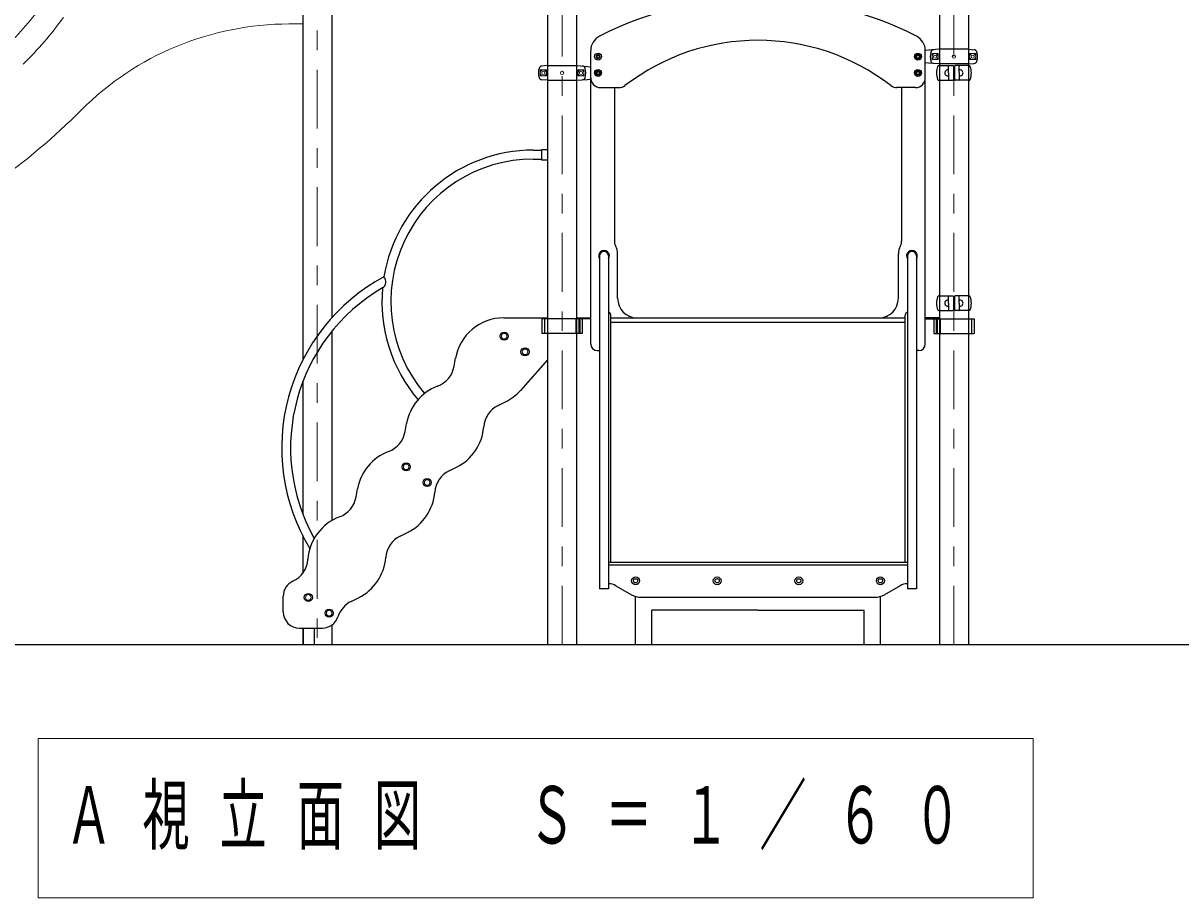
# Model space of a CAD drawing. Units: millimetres on the paper. Extents: x -385 to 0, y -594 to 267.
# Drawn here: x -300.3 to -241.2, y -149.3 to -104.6 of the extents above; entities that cross this region are included whole.
import ezdxf

# ---------------------------------------------------------------- set-up
doc = ezdxf.new("R2010")
doc.units = ezdxf.units.MM
doc.linetypes.add('USER1', pattern=[4.5, 2.5, -2])
doc.linetypes.add('USER2', pattern=[6, 3, -1, 1, -1])
doc.layers.add('LY_1', color=7, linetype='Continuous', lineweight=25)
doc.styles.add('ＭＳ ゴシック', font='')
doc.styles.get('ＭＳ ゴシック').set_extended_font_data('MS Gothic')

msp = doc.modelspace()

# ---------------------------------------------------------------- linework, layer by layer
at = {"layer": 'LY_1'}
for p, q in [((-273.548, -61.333), (-273.548, -136.333)), ((-272.065, -61.333), (-272.065, -136.333)), ((-253.548, -61.333), (-253.548, -136.333)), ((-252.065, -61.333), (-252.065, -136.333)), ((-286.048, -83), (-286.048, -121.817)), ((-284.565, -83), (-284.565, -119.661)), ((-271.348, -121), (-271.348, -106.034)), ((-271.04, -106.294), (-270.973, -106.256)), ((-271.04, -106.294), (-271.04, -106.371)), ((-271.04, -106.371), (-270.973, -106.41)), ((-270.973, -106.256), (-270.907, -106.294)), ((-270.973, -106.41), (-270.907, -106.371)), ((-270.907, -106.294), (-270.907, -106.371)), ((-254.707, -106.294), (-254.64, -106.256)), ((-254.707, -106.294), (-254.707, -106.371)), ((-254.707, -106.371), (-254.64, -106.41)), ((-254.64, -106.256), (-254.573, -106.294)), ((-254.64, -106.41), (-254.573, -106.371)), ((-254.573, -106.294), (-254.573, -106.371)), ((-254.265, -121), (-254.265, -105.986)), ((-254.098, -106.004), (-254.265, -106.016)), ((-253.573, -105.958), (-254.098, -106.004)), ((-252.04, -105.958), (-253.574, -105.958)), ((-252.04, -105.958), (-251.777, -105.981)), ((-273.573, -106.791), (-273.836, -106.814)), ((-273.573, -106.791), (-272.04, -106.791)), ((-272.04, -106.791), (-271.515, -106.837)), ((-271.515, -106.837), (-271.348, -106.849)), ((-254.098, -106.662), (-254.265, -106.65)), ((-253.573, -106.708), (-254.098, -106.662)), ((-253.575, -106.791), (-252.865, -106.791)), ((-252.04, -106.708), (-253.574, -106.708)), ((-253.078, -107.166), (-253.078, -106.808)), ((-252.832, -106.825), (-252.832, -107.508)), ((-252.782, -106.825), (-252.782, -107.508)), ((-252.038, -106.791), (-252.748, -106.791)), ((-252.536, -107.166), (-252.536, -106.808)), ((-252.04, -106.708), (-251.777, -106.685)), ((-273.573, -107.541), (-273.836, -107.518)), ((-273.573, -107.541), (-272.04, -107.541)), ((-272.04, -107.541), (-271.515, -107.495)), ((-271.515, -107.495), (-271.344, -107.483)), ((-271.04, -107.128), (-270.973, -107.089)), ((-271.04, -107.128), (-271.04, -107.205)), ((-271.04, -107.205), (-270.973, -107.243)), ((-270.973, -107.089), (-270.907, -107.128)), ((-270.973, -107.243), (-270.907, -107.205)), ((-270.907, -107.128), (-270.907, -107.205)), ((-254.707, -107.128), (-254.64, -107.089)), ((-254.707, -107.128), (-254.707, -107.205)), ((-254.707, -107.205), (-254.64, -107.243)), ((-254.64, -107.089), (-254.573, -107.128)), ((-254.64, -107.243), (-254.573, -107.205)), ((-254.573, -107.128), (-254.573, -107.205)), ((-253.573, -107.541), (-252.865, -107.541)), ((-253.078, -107.012), (-253.111, -107.01)), ((-253.078, -107.321), (-253.111, -107.322)), ((-253.078, -107.166), (-253.078, -107.525)), ((-252.038, -107.541), (-252.748, -107.541)), ((-252.536, -107.012), (-252.502, -107.01)), ((-252.536, -107.166), (-252.536, -107.525)), ((-252.536, -107.321), (-252.502, -107.322)), ((-270.848, -107.916), (-269.901, -107.916)), ((-270.14, -107.916), (-270.14, -115.752)), ((-254.765, -107.916), (-255.712, -107.916)), ((-255.473, -107.916), (-255.473, -115.752)), ((-274.278, -111.106), (-273.867, -111.106)), ((-273.867, -111.066), (-273.549, -111.066)), ((-273.867, -111.066), (-273.867, -111.6)), ((-274.278, -111.56), (-273.867, -111.56)), ((-273.867, -111.6), (-273.549, -111.6)), ((-269.973, -118.666), (-269.973, -116.397)), ((-255.64, -118.666), (-255.64, -116.397)), ((-270.893, -116.5), (-270.893, -133.49)), ((-270.44, -116.5), (-270.44, -133.49)), ((-255.173, -116.5), (-255.173, -133.49)), ((-254.72, -116.5), (-254.72, -133.49)), ((-253.575, -118.541), (-252.865, -118.541)), ((-253.078, -118.762), (-253.111, -118.76)), ((-253.078, -118.916), (-253.078, -118.558)), ((-252.832, -118.575), (-252.832, -119.258)), ((-252.782, -118.575), (-252.782, -119.258)), ((-252.038, -118.541), (-252.748, -118.541)), ((-252.536, -118.916), (-252.536, -118.558)), ((-252.536, -118.762), (-252.502, -118.76)), ((-253.573, -119.291), (-252.865, -119.291)), ((-253.078, -119.071), (-253.111, -119.072)), ((-253.078, -118.916), (-253.078, -119.275)), ((-252.038, -119.291), (-252.748, -119.291)), ((-252.536, -118.916), (-252.536, -119.275)), ((-252.536, -119.071), (-252.502, -119.072)), ((-275.789, -119.666), (-273.549, -119.666)), ((-273.837, -119.72), (-273.837, -120.47)), ((-271.348, -119.72), (-273.837, -119.72)), ((-273.698, -119.72), (-273.698, -120.47)), ((-272.111, -119.72), (-272.111, -120.47)), ((-272.064, -119.666), (-271.348, -119.666)), ((-271.955, -119.72), (-271.955, -120.47)), ((-271.906, -119.72), (-271.906, -120.47)), ((-271.776, -119.72), (-271.776, -120.47)), ((-270.323, -132.129), (-270.323, -119.531)), ((-270.323, -119.666), (-255.29, -119.666)), ((-270.323, -119.883), (-255.29, -119.883)), ((-255.29, -132.129), (-255.29, -119.531)), ((-253.549, -119.666), (-254.265, -119.666)), ((-254.265, -119.72), (-251.776, -119.72)), ((-253.837, -119.72), (-253.837, -120.47)), ((-253.707, -119.72), (-253.707, -120.47)), ((-253.658, -119.72), (-253.658, -120.47)), ((-253.502, -119.72), (-253.502, -120.47)), ((-251.915, -119.72), (-251.915, -120.47)), ((-251.776, -119.72), (-251.776, -120.47)), ((-284.565, -120.358), (-284.565, -130.009)), ((-271.776, -120.47), (-273.837, -120.47)), ((-253.837, -120.47), (-251.776, -120.47)), ((-278.322, -122.134), (-278.25, -121.724)), ((-271.015, -121.333), (-270.893, -121.333)), ((-254.598, -121.333), (-254.72, -121.333)), ((-273.549, -121.811), (-274.937, -123.37)), ((-286.048, -122.935), (-286.048, -129.658)), ((-276.071, -124.133), (-275.698, -123.949)), ((-280.822, -125.468), (-280.75, -125.057)), ((-278.571, -127.467), (-278.198, -127.282)), ((-283.322, -128.801), (-283.25, -128.391)), ((-286.048, -130.776), (-286.048, -132.696)), ((-281.071, -130.8), (-280.698, -130.616)), ((-270.44, -132.129), (-255.173, -132.129)), ((-270.44, -132.262), (-255.173, -132.262)), ((-270.44, -133.49), (-270.893, -133.49)), ((-270.062, -133.333), (-269.265, -133.793)), ((-255.551, -133.333), (-256.348, -133.793)), ((-254.72, -133.49), (-255.173, -133.49)), ((-287.044, -134.666), (-287.044, -133.862)), ((-283.571, -134.133), (-283.198, -133.949)), ((-269.057, -136.333), (-269.057, -133.883)), ((-268.782, -133.923), (-256.831, -133.923)), ((-256.557, -136.333), (-256.557, -133.883)), ((-268.223, -136.333), (-268.223, -134.586)), ((-262.807, -134.586), (-268.223, -134.586)), ((-262.807, -134.586), (-257.39, -134.586)), ((-257.39, -136.333), (-257.39, -134.586)), ((-286.211, -135.5), (-285.044, -135.5)), ((-286.048, -135.5), (-286.048, -136.333)), ((-286.015, -136.333), (-286.015, -135.5)), ((-285.448, -136.333), (-285.448, -135.5)), ((-284.565, -135.348), (-284.565, -136.333)), ((-351.55, -136.333), (-196.771, -136.333))]:
    msp.add_line(p, q, dxfattribs=at)
at = {"layer": 'LY_1', "linetype": 'USER2', "lineweight": 13}
for p, q in [((-272.807, -61.333), (-272.807, -136.333)), ((-252.807, -61.333), (-252.807, -136.333)), ((-285.307, -83), (-285.307, -136.333))]:
    msp.add_line(p, q, dxfattribs=at)
at = {"layer": 'LY_1', "lineweight": 13}
for p, q in [((-286.049, -104.666), (-286.75, -104.666)), ((-253.611, -106.179), (-253.919, -106.179)), ((-253.919, -106.487), (-253.919, -106.179)), ((-252.002, -106.179), (-251.694, -106.179)), ((-251.694, -106.487), (-251.694, -106.179)), ((-253.611, -106.487), (-253.919, -106.487)), ((-252.002, -106.487), (-251.694, -106.487)), ((-273.611, -107.012), (-273.919, -107.012)), ((-273.919, -107.32), (-273.919, -107.012)), ((-273.611, -107.32), (-273.919, -107.32)), ((-272.002, -107.012), (-271.694, -107.012)), ((-272.002, -107.32), (-271.694, -107.32)), ((-271.694, -107.32), (-271.694, -107.012)), ((-270.412, -133.24), (-270.44, -133.24)), ((-255.201, -133.24), (-255.173, -133.24)), ((-299.56, -141.131), (-299.56, -149.264)), ((-248.76, -141.131), (-299.56, -141.131)), ((-248.76, -149.264), (-248.76, -141.131)), ((-299.56, -149.264), (-248.76, -149.264))]:
    msp.add_line(p, q, dxfattribs=at)
at = {"layer": 'LY_1', "linetype": 'USER1', "lineweight": 13}
msp.add_line((-254.72, -121.333), (-254.682, -121.333), dxfattribs=at)
at = {"layer": 'LY_1'}
for centre, radius in [((-270.973, -106.333), 0.175), ((-254.64, -106.333), 0.175), ((-254.64, -106.333), 0.125), ((-270.973, -107.166), 0.175), ((-270.973, -107.166), 0.125), ((-254.64, -107.166), 0.175), ((-254.64, -107.166), 0.125), ((-275.765, -120.6), 0.208), ((-274.698, -121.4), 0.208), ((-280.765, -127.266), 0.208), ((-279.698, -128.066), 0.208), ((-269.057, -133.083), 0.2), ((-264.89, -133.083), 0.2), ((-260.723, -133.083), 0.2), ((-256.557, -133.083), 0.2), ((-269.057, -133.083), 0.108), ((-264.89, -133.083), 0.108), ((-260.723, -133.083), 0.108), ((-256.557, -133.083), 0.108), ((-285.765, -133.933), 0.208), ((-284.698, -134.733), 0.208)]:
    msp.add_circle(centre, radius, dxfattribs=at)
at = {"layer": 'LY_1', "linetype": 'USER1', "lineweight": 13}
for centre in [(-270.973, -106.333), (-254.64, -106.333), (-270.973, -107.166), (-254.64, -107.166)]:
    msp.add_circle(centre, 0.104, dxfattribs=at)
at = {"layer": 'LY_1', "lineweight": 13}
for centre, radius in [((-270.973, -106.333), 0.0917), ((-254.64, -106.333), 0.0917), ((-253.765, -106.333), 0.154), ((-253.765, -106.333), 0.0833), ((-252.807, -106.333), 0.0833), ((-251.848, -106.333), 0.154), ((-251.848, -106.333), 0.0833), ((-273.765, -107.166), 0.154), ((-273.765, -107.166), 0.0833), ((-272.807, -107.166), 0.0833), ((-271.848, -107.166), 0.154), ((-271.848, -107.166), 0.0833), ((-270.973, -107.166), 0.0917), ((-254.64, -107.166), 0.0917), ((-275.765, -120.6), 0.142), ((-274.698, -121.4), 0.142), ((-280.765, -127.266), 0.142), ((-279.698, -128.066), 0.142), ((-285.765, -133.933), 0.142), ((-284.698, -134.733), 0.142)]:
    msp.add_circle(centre, radius, dxfattribs=at)
at = {"layer": 'LY_1'}
for centre, radius, start, end in [((-262.807, -121.006), 17.673, 62.75771, 117.24229), ((-270.515, -106.034), 0.833, 117.24229, 180), ((-262.807, -116.622), 11.122, 52.37875, 127.62125), ((-255.098, -106.034), 0.833, 0, 62.75771), ((-253.182, -106.333), 0.833, 163.80375, 196.19625), ((-253.822, -106.147), 0.167, 95, 163.80375), ((-251.791, -106.147), 0.167, 16.19625, 85), ((-252.432, -106.333), 0.833, 343.80375, 16.19625), ((-273.182, -107.166), 0.833, 163.80375, 196.19625), ((-273.822, -106.98), 0.167, 95, 163.80375), ((-271.791, -106.98), 0.167, 16.19625, 85), ((-272.432, -107.166), 0.833, 343.80375, 16.19625), ((-253.822, -106.519), 0.167, 196.19625, 265), ((-252.763, -107.166), 0.935, 159.19706, 200.80294), ((-253.575, -106.858), 0.0667, 90, 159.19706), ((-253.061, -106.808), 0.0167, 90, 180), ((-252.865, -106.825), 0.0333, 0, 90), ((-252.748, -106.825), 0.0333, 90, 180), ((-252.552, -106.808), 0.0167, 0, 90), ((-252.038, -106.858), 0.0667, 20.80294, 90), ((-252.85, -107.166), 0.935, 339.19706, 20.80294), ((-251.791, -106.519), 0.167, 275, 343.80375), ((-273.822, -107.352), 0.167, 196.19625, 265), ((-271.791, -107.352), 0.167, 275, 343.80375), ((-270.848, -107.416), 0.5, 180, 270), ((-254.765, -107.416), 0.5, 270, 0), ((-253.575, -107.475), 0.0667, 200.80294, 270), ((-253.116, -107.166), 0.156, 88, 272), ((-253.061, -107.525), 0.0167, 180, 270), ((-252.865, -107.508), 0.0333, 270, 0), ((-252.748, -107.508), 0.0333, 180, 270), ((-252.552, -107.525), 0.0167, 270, 0), ((-252.497, -107.166), 0.156, 268, 92), ((-252.038, -107.475), 0.0667, 270, 339.19706), ((-269.901, -107.416), 0.5, 270, 307.62125), ((-255.712, -107.416), 0.5, 232.37875, 270), ((-274.278, -118.833), 7.727, 90, 170.64974), ((-274.278, -118.833), 7.273, 90, 220.1937), ((-269.64, -115.752), 0.5, 180, 208.95502), ((-255.973, -115.752), 0.5, 331.04498, 0), ((-270.667, -116.5), 0.275, 325.51176, 214.48824), ((-270.667, -116.5), 0.227, 0, 180), ((-270.807, -116.397), 0.833, 0, 28.95502), ((-254.807, -116.397), 0.833, 151.04498, 180), ((-254.947, -116.5), 0.275, 325.51176, 214.48824), ((-254.947, -116.5), 0.227, 0, 180), ((-277.227, -126.297), 9.893, 118.20022, 211.29269), ((-282.185, -117.826), 0.376, 304.24238, 41.23672), ((-277.227, -126.297), 9.44, 120.18487, 209.3103), ((-274.278, -118.833), 7.727, 174.82936, 220.38267), ((-268.973, -118.666), 1, 180, 269.06068), ((-256.64, -118.666), 1, 270.93932, 0), ((-252.763, -118.916), 0.935, 159.19706, 200.80294), ((-253.575, -118.608), 0.0667, 90, 159.19706), ((-253.116, -118.916), 0.156, 88, 272), ((-253.061, -118.558), 0.0167, 90, 180), ((-252.865, -118.575), 0.0333, 0, 90), ((-252.748, -118.575), 0.0333, 90, 180), ((-252.552, -118.558), 0.0167, 0, 90), ((-252.497, -118.916), 0.156, 268, 92), ((-252.038, -118.608), 0.0667, 20.80294, 90), ((-252.85, -118.916), 0.935, 339.19706, 20.80294), ((-270.49, -119.531), 0.167, 0, 72.5424), ((-255.123, -119.531), 0.167, 107.4576, 180), ((-253.575, -119.225), 0.0667, 200.80294, 270), ((-253.061, -119.275), 0.0167, 180, 270), ((-252.865, -119.258), 0.0333, 270, 0), ((-252.748, -119.258), 0.0333, 180, 270), ((-252.552, -119.275), 0.0167, 270, 0), ((-252.038, -119.225), 0.0667, 270, 339.19706), ((-275.789, -122.166), 2.5, 90, 170), ((-269.42, -119.616), 0.05, 270, 64.79124), ((-256.193, -119.616), 0.05, 115.20876, 270), ((-271.015, -121), 0.333, 180, 270), ((-254.598, -121), 0.333, 270, 0), ((-279.635, -121.903), 1.333, 290.57944, 350), ((-278.288, -125.491), 2.5, 110.57944, 170), ((-276.804, -121.707), 2.5, 296.2602, 318.31733), ((-275.482, -125.329), 1.333, 116.2602, 175.68077), ((-279.304, -125.041), 2.5, 296.2602, 355.68077), ((-282.135, -125.236), 1.333, 290.57944, 350), ((-280.788, -128.825), 2.5, 110.57944, 170), ((-277.982, -128.663), 1.333, 116.2602, 175.68077), ((-284.635, -128.569), 1.333, 290.57944, 350), ((-281.804, -128.374), 2.5, 296.2602, 355.68077), ((-283.288, -132.158), 2.5, 110.57944, 176.01746), ((-280.482, -131.996), 1.333, 116.2602, 175.68077), ((-287.112, -131.892), 1.333, 294.58333, 356.01746), ((-284.304, -131.707), 2.5, 296.2602, 355.68077), ((-286.211, -133.862), 0.833, 114.58333, 180), ((-270.412, -133.94), 0.7, 60, 90), ((-255.201, -133.94), 0.7, 90, 120), ((-282.982, -135.329), 1.333, 116.2602, 162.18188), ((-268.782, -132.956), 0.967, 240, 270), ((-256.831, -132.956), 0.967, 270, 300), ((-286.211, -134.666), 0.833, 180, 270), ((-285.044, -134.666), 0.833, 270, 342.18188)]:
    msp.add_arc(centre, radius, start, end, dxfattribs=at)
at = {"layer": 'LY_1', "lineweight": 13}
for centre, radius, start, end in [((-312.81, -93.87), 16.667, 314.19533, 324.20696), ((-312.81, -93.87), 17.917, 314.19533, 324.28861), ((-286.75, -119.666), 15, 90, 135), ((-255.744, -106.333), 2.139, 355.87048, 4.12952), ((-249.869, -106.333), 2.139, 175.87048, 184.12952), ((-275.744, -107.166), 2.139, 355.87048, 4.12952), ((-269.869, -107.166), 2.139, 175.87048, 184.12952), ((-322.105, -84.311), 35, 295.96691, 315)]:
    msp.add_arc(centre, radius, start, end, dxfattribs=at)
at = {"layer": 'LY_1', "linetype": 'USER1', "lineweight": 13}
for centre, start, end in [((-253.573, -105.975), 0, 91.98888), ((-272.04, -106.808), 88.01112, 180), ((-253.573, -106.691), 270, 0), ((-272.04, -107.525), 180, 270)]:
    msp.add_arc(centre, 0.0167, start, end, dxfattribs=at)

# ---------------------------------------------------------------- texts
at = {"layer": 'LY_1', "insert": (-298.16, -145.198), "char_height": 2.933, "attachment_point": 4, "style": 'ＭＳ ゴシック'}
msp.add_mtext('\\T1.64;\\W0.6;Ａ視立面図\u3000Ｓ＝１／６０', dxfattribs=at)

doc.saveas('drawing.dxf')
